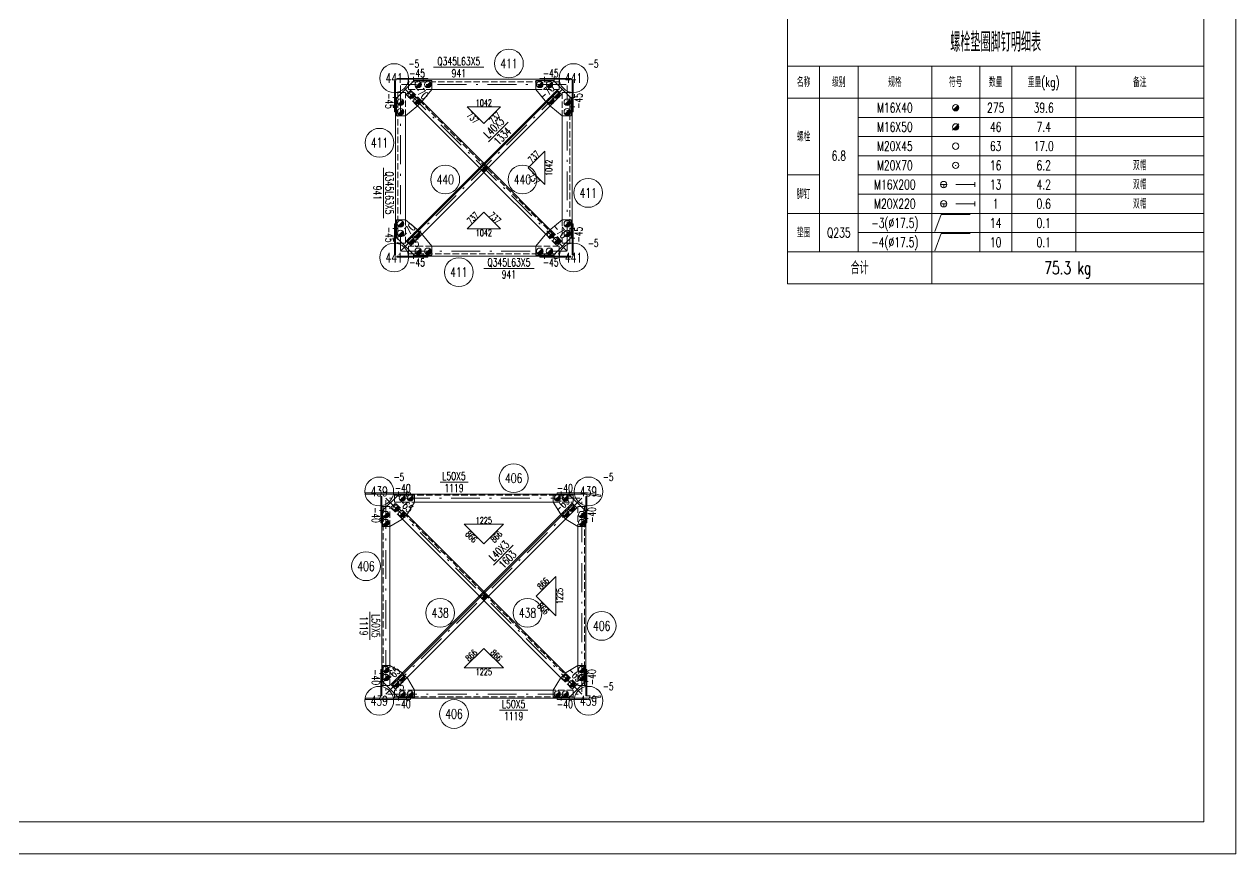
# Model space of a CAD drawing. Extents: x 0 to 841, y 0 to 5426.
# Drawn here: x 462.5 to 841, y 2416 to 2675.1 of the extents above; entities that cross this region are included whole.
import ezdxf
from ezdxf.enums import TextEntityAlignment as Align

# ---------------------------------------------------------------- set-up
doc = ezdxf.new("R2010")
doc.units = 0
doc.header["$MEASUREMENT"] = 0
doc.linetypes.add('Dash', pattern=[2.75, 2, -0.75])
doc.linetypes.add('DashDot', pattern=[15.6, 9, -3, 0.6, -3])
doc.layers.get('0').update_dxf_attribs({"linetype": 'CONTINUOUS', "lineweight": 25})
doc.styles.get("Standard").update_dxf_attribs({"font": 'simplex.shx', "width": 0.7, "height": 3, "bigfont": 'gbhzfs.shx'})

# ---------------------------------------------------------------- blocks, each defined once
blk = doc.blocks.new('M16X40S')
at = {"color": 3, "linetype": 'Continuous', "lineweight": 13}
blk.add_line((-0.707, -0.707), (0.707, 0.707), dxfattribs=at)
blk.add_circle((0, 0), 1, dxfattribs=at)
for radius in [0.9, 0.8, 0.7, 0.6, 0.5, 0.4, 0.3, 0.2, 0.1]:
    blk.add_arc((0, 0), radius, 225, 45, dxfattribs=at)
blk = doc.blocks.new('M16X50S')
at = {"color": 3, "linetype": 'Continuous', "lineweight": 13}
blk.add_line((-1, -1), (1, 1), dxfattribs=at)
blk.add_circle((0, 0), 1, dxfattribs=at)
for radius in [0.9, 0.8, 0.7, 0.6, 0.5, 0.4, 0.3, 0.2, 0.1]:
    blk.add_arc((0, 0), radius, 225, 45, dxfattribs=at)
blk = doc.blocks.new('M20X45S')
at = {"color": 3, "linetype": 'Continuous', "lineweight": 13}
blk.add_circle((0, 0), 1, dxfattribs=at)
blk = doc.blocks.new('DefaultBolt')
at = {"color": 3, "linetype": 'Continuous', "lineweight": 13}
for p, q in [((-0.1, -0.1), (0.1, 0.1)), ((0.1, -0.1), (-0.1, 0.1))]:
    blk.add_line(p, q, dxfattribs=at)
blk.add_circle((0, 0), 1, dxfattribs=at)
blk = doc.blocks.new('StepBoltML')
at = {"color": 3, "linetype": 'Continuous', "lineweight": 13}
for p, q in [((-4.75, 0), (-2.75, 0)), ((-3.75, 0), (-3.75, -1)), ((0, 0), (6, 0)), ((6, -0.75), (6, 0.75))]:
    blk.add_line(p, q, dxfattribs=at)
blk.add_circle((-3.75, 0), 1, dxfattribs=at)
blk = doc.blocks.new('WasherML')
at = {"color": 3, "linetype": 'Continuous', "lineweight": 13}
for p, q in [((-6.5, -2.7), (-4.5, 2.7)), ((-4.5, 2.7), (4.5, 2.7))]:
    blk.add_line(p, q, dxfattribs=at)

msp = doc.modelspace()

# ---------------------------------------------------------------- linework, layer by layer
at = {"color": 7, "linetype": 'Continuous', "lineweight": 18}
for p, q in [((841, 2416), (841, 3010)), ((831, 2426), (831, 3000)), ((25, 2426), (831, 2426)), ((0, 2416), (841, 2416))]:
    msp.add_line(p, q, dxfattribs=at)
at = {"color": 7, "linetype": 'Continuous', "lineweight": 13}
for p, q in [((606.14, 2661.62), (590.39, 2661.62)), ((607.51, 2638.35), (613.69, 2644.54)), ((574.71, 2630.27), (574.71, 2614.52)), ((606.06, 2598.84), (621.81, 2598.84)), ((601.16, 2532.1), (592.41, 2532.1)), ((609.09, 2506.18), (615.28, 2512.37)), ((570.48, 2491.54), (570.48, 2482.79)), ((611.04, 2460.86), (619.79, 2460.86))]:
    msp.add_line(p, q, dxfattribs=at)
at = {"color": 1, "linetype": 'Dash', "lineweight": 0}
for p, q in [((588.6, 2657.87), (582.6, 2657.87)), ((629.6, 2657.12), (582.6, 2657.12)), ((629.6, 2657.87), (623.6, 2657.87)), ((578.46, 2653.73), (578.46, 2647.73)), ((579.21, 2653.73), (579.21, 2606.73)), ((581.61, 2653.73), (580.56, 2653.73)), ((581.61, 2646.48), (581.61, 2653.73)), ((583.24, 2654.5), (581.83, 2653.09)), ((582.6, 2655.77), (582.6, 2654.72)), ((582.6, 2654.72), (589.85, 2654.72)), ((630.09, 2607.08), (582.96, 2654.22)), ((586.78, 2650.97), (583.24, 2654.5)), ((622.35, 2654.72), (629.6, 2654.72)), ((629.6, 2654.72), (629.6, 2655.77)), ((631.64, 2653.73), (630.59, 2653.73)), ((630.59, 2653.73), (630.59, 2646.48)), ((632.99, 2606.73), (632.99, 2653.73)), ((633.74, 2647.73), (633.74, 2653.73)), ((581.83, 2653.09), (585.36, 2649.56)), ((625.43, 2650.97), (626.84, 2649.56)), ((607.52, 2630.23), (606.1, 2631.64)), ((604.69, 2630.23), (606.1, 2628.82)), ((578.46, 2612.73), (578.46, 2606.73)), ((581.61, 2606.73), (581.61, 2613.98)), ((630.59, 2613.98), (630.59, 2606.73)), ((633.74, 2606.73), (633.74, 2612.73)), ((586.78, 2609.49), (585.36, 2610.9)), ((625.43, 2609.49), (628.96, 2605.95)), ((630.38, 2607.37), (626.84, 2610.9)), ((580.56, 2606.73), (581.61, 2606.73)), ((589.85, 2605.74), (582.6, 2605.74)), ((582.6, 2605.74), (582.6, 2604.69)), ((629.6, 2605.74), (622.35, 2605.74)), ((628.96, 2605.95), (630.38, 2607.37)), ((629.6, 2604.69), (629.6, 2605.74)), ((630.59, 2606.73), (631.64, 2606.73)), ((582.6, 2603.34), (629.6, 2603.34)), ((582.6, 2602.59), (588.6, 2602.59)), ((623.6, 2602.59), (629.6, 2602.59)), ((583.21, 2528.35), (578.15, 2528.35)), ((578.49, 2525.51), (577.07, 2524.09)), ((634.05, 2527.95), (578.15, 2527.95)), ((578.15, 2526.9), (578.15, 2525.85)), ((578.15, 2525.85), (584.4, 2525.85)), ((634.85, 2468.58), (578.21, 2525.22)), ((582.02, 2521.97), (578.49, 2525.51)), ((627.8, 2525.85), (634.05, 2525.85)), ((634.05, 2525.85), (634.05, 2526.9)), ((574.23, 2524.43), (574.23, 2519.37)), ((574.63, 2524.43), (574.63, 2468.53)), ((576.73, 2524.43), (575.68, 2524.43)), ((576.73, 2518.18), (576.73, 2524.43)), ((577.07, 2524.09), (580.61, 2520.56)), ((630.18, 2521.97), (631.59, 2520.56)), ((636.52, 2524.43), (635.47, 2524.43)), ((635.47, 2524.43), (635.47, 2518.18)), ((637.57, 2468.53), (637.57, 2524.43)), ((637.97, 2519.37), (637.97, 2524.43)), ((604.69, 2496.48), (606.1, 2495.06)), ((607.52, 2496.48), (606.1, 2497.89)), ((574.23, 2473.58), (574.23, 2468.53)), ((576.73, 2468.53), (576.73, 2474.78)), ((582.02, 2470.99), (580.61, 2472.4)), ((635.13, 2468.87), (631.59, 2472.4)), ((635.47, 2474.78), (635.47, 2468.53)), ((637.97, 2468.53), (637.97, 2473.58)), ((575.68, 2468.53), (576.73, 2468.53)), ((630.18, 2470.99), (633.71, 2467.45)), ((633.71, 2467.45), (635.13, 2468.87)), ((635.47, 2468.53), (636.52, 2468.53)), ((584.4, 2467.11), (578.15, 2467.11)), ((578.15, 2467.11), (578.15, 2466.06)), ((578.15, 2465.01), (634.05, 2465.01)), ((578.15, 2464.61), (583.21, 2464.61)), ((634.05, 2467.11), (627.8, 2467.11)), ((634.05, 2466.06), (634.05, 2467.11))]:
    msp.add_line(p, q, dxfattribs=at)
at = {"color": 2, "linetype": 'DashDot', "lineweight": 0}
for p, q in [((580.06, 2604.19), (632.14, 2656.27)), ((632.14, 2604.19), (580.06, 2656.27)), ((580.06, 2655.98), (580.06, 2604.48)), ((631.85, 2656.27), (580.35, 2656.27)), ((632.14, 2604.48), (632.14, 2655.98)), ((580.35, 2604.19), (631.85, 2604.19)), ((575.48, 2465.86), (636.72, 2527.1)), ((636.72, 2465.86), (575.48, 2527.1)), ((575.48, 2526.43), (575.48, 2466.53)), ((636.05, 2527.1), (576.15, 2527.1)), ((636.72, 2466.53), (636.72, 2526.43)), ((576.15, 2465.86), (636.05, 2465.86))]:
    msp.add_line(p, q, dxfattribs=at)
at = {"color": 7, "linetype": 'Continuous', "lineweight": 0}
for p, q in [((582.11, 2607.08), (629.25, 2654.22)), ((577.36, 2468.58), (634, 2525.22))]:
    msp.add_line(p, q, dxfattribs=at)
at = {"color": 1, "linetype": 'Continuous', "lineweight": 0}
for p, q in [((600.89, 2649.33), (606.1, 2644.12)), ((611.31, 2649.33), (600.89, 2649.33)), ((606.1, 2644.12), (611.31, 2649.33)), ((625.2, 2635.44), (619.99, 2630.23)), ((625.2, 2625.02), (625.2, 2635.44)), ((619.99, 2630.23), (625.2, 2625.02)), ((606.1, 2616.34), (600.89, 2611.13)), ((611.31, 2611.13), (606.1, 2616.34)), ((600.89, 2611.13), (611.31, 2611.13)), ((599.98, 2518.93), (606.1, 2512.81)), ((612.22, 2518.93), (599.98, 2518.93)), ((606.1, 2512.81), (612.22, 2518.93)), ((628.55, 2502.6), (622.43, 2496.48)), ((628.55, 2490.35), (628.55, 2502.6)), ((622.43, 2496.48), (628.55, 2490.35)), ((606.1, 2480.15), (599.98, 2474.03)), ((612.22, 2474.03), (606.1, 2480.15)), ((599.98, 2474.03), (612.22, 2474.03))]:
    msp.add_line(p, q, dxfattribs=at)
at = {"color": 3, "linetype": 'Continuous', "lineweight": 13}
for points in [[(701, 2677), (701, 2662), (831, 2662), (831, 2677)], [(701, 2662), (701, 2652), (711, 2652), (711, 2662)], [(711, 2662), (711, 2652), (723, 2652), (723, 2662)], [(723, 2662), (723, 2652), (746, 2652), (746, 2662)], [(746, 2662), (746, 2652), (761, 2652), (761, 2662)], [(761, 2662), (761, 2652), (771, 2652), (771, 2662)], [(771, 2662), (771, 2652), (791, 2652), (791, 2662)], [(791, 2662), (791, 2652), (831, 2652), (831, 2662)], [(701, 2652), (701, 2628), (711, 2628), (711, 2652)], [(711, 2652), (711, 2616), (723, 2616), (723, 2652)], [(723, 2652), (723, 2646), (746, 2646), (746, 2652)], [(746, 2652), (746, 2646), (761, 2646), (761, 2652)], [(761, 2652), (761, 2646), (771, 2646), (771, 2652)], [(771, 2652), (771, 2646), (791, 2646), (791, 2652)], [(791, 2652), (791, 2646), (831, 2646), (831, 2652)], [(723, 2646), (723, 2640), (746, 2640), (746, 2646)], [(746, 2646), (746, 2640), (761, 2640), (761, 2646)], [(761, 2646), (761, 2640), (771, 2640), (771, 2646)], [(771, 2646), (771, 2640), (791, 2640), (791, 2646)], [(791, 2646), (791, 2640), (831, 2640), (831, 2646)], [(723, 2640), (723, 2634), (746, 2634), (746, 2640)], [(746, 2640), (746, 2634), (761, 2634), (761, 2640)], [(761, 2640), (761, 2634), (771, 2634), (771, 2640)], [(771, 2640), (771, 2634), (791, 2634), (791, 2640)], [(791, 2640), (791, 2634), (831, 2634), (831, 2640)], [(723, 2634), (723, 2628), (746, 2628), (746, 2634)], [(746, 2634), (746, 2628), (761, 2628), (761, 2634)], [(761, 2634), (761, 2628), (771, 2628), (771, 2634)], [(771, 2634), (771, 2628), (791, 2628), (791, 2634)], [(791, 2634), (791, 2628), (831, 2628), (831, 2634)], [(701, 2628), (701, 2616), (711, 2616), (711, 2628)], [(723, 2628), (723, 2622), (746, 2622), (746, 2628)], [(746, 2628), (746, 2622), (761, 2622), (761, 2628)], [(761, 2628), (761, 2622), (771, 2622), (771, 2628)], [(771, 2628), (771, 2622), (791, 2622), (791, 2628)], [(791, 2628), (791, 2622), (831, 2622), (831, 2628)], [(723, 2622), (723, 2616), (746, 2616), (746, 2622)], [(746, 2622), (746, 2616), (761, 2616), (761, 2622)], [(761, 2622), (761, 2616), (771, 2616), (771, 2622)], [(771, 2622), (771, 2616), (791, 2616), (791, 2622)], [(791, 2622), (791, 2616), (831, 2616), (831, 2622)], [(701, 2616), (701, 2604), (711, 2604), (711, 2616)], [(711, 2616), (711, 2604), (723, 2604), (723, 2616)], [(723, 2616), (723, 2610), (746, 2610), (746, 2616)], [(746, 2616), (746, 2610), (761, 2610), (761, 2616)], [(761, 2616), (761, 2610), (771, 2610), (771, 2616)], [(771, 2616), (771, 2610), (791, 2610), (791, 2616)], [(791, 2616), (791, 2610), (831, 2610), (831, 2616)], [(723, 2610), (723, 2604), (746, 2604), (746, 2610)], [(746, 2610), (746, 2604), (761, 2604), (761, 2610)], [(761, 2610), (761, 2604), (771, 2604), (771, 2610)], [(771, 2610), (771, 2604), (791, 2604), (791, 2610)], [(791, 2610), (791, 2604), (831, 2604), (831, 2610)], [(701, 2604), (701, 2594), (746, 2594), (746, 2604)], [(746, 2604), (746, 2594), (831, 2594), (831, 2604)]]:
    msp.add_lwpolyline(points, close=True, dxfattribs=at)
at = {"color": 7, "linetype": 'Continuous', "lineweight": 0}
for points in [[(578.16, 2647.73), (578.16, 2657.37)], [(578.16, 2657.37), (578.46, 2657.37)], [(578.46, 2657.37), (578.46, 2647.73)], [(584.35, 2657.52), (578.81, 2651.98)], [(588.6, 2658.17), (578.96, 2658.17)], [(578.96, 2658.17), (578.96, 2657.87)], [(578.96, 2657.87), (588.6, 2657.87)], [(582.6, 2657.87), (582.6, 2655.77)], [(589.85, 2657.52), (584.35, 2657.52)], [(588.6, 2657.87), (588.6, 2658.17)], [(623.6, 2657.87), (588.6, 2657.87)], [(589.85, 2654.72), (589.85, 2657.52)], [(627.85, 2657.52), (622.35, 2657.52)], [(622.35, 2657.52), (622.35, 2654.72)], [(623.6, 2657.87), (623.6, 2658.17)], [(623.6, 2658.17), (633.24, 2658.17)], [(633.24, 2657.87), (623.6, 2657.87)], [(633.39, 2651.98), (627.85, 2657.52)], [(629.6, 2655.77), (629.6, 2657.87)], [(633.24, 2658.17), (633.24, 2657.87)], [(633.74, 2657.37), (633.74, 2647.73)], [(634.04, 2657.37), (633.74, 2657.37)], [(634.04, 2647.73), (634.04, 2657.37)], [(580.56, 2653.73), (578.46, 2653.73)], [(581.83, 2607.37), (628.96, 2654.5)], [(586.95, 2651.15), (589.85, 2654.72)], [(589.85, 2654.72), (622.35, 2654.72)], [(622.35, 2654.72), (625.25, 2651.15)], [(628.96, 2654.5), (630.38, 2653.09)], [(633.74, 2653.73), (631.64, 2653.73)], [(578.81, 2651.98), (578.81, 2646.48)], [(630.38, 2653.09), (583.24, 2605.95)], [(585.18, 2649.38), (586.95, 2651.15)], [(585.36, 2649.56), (604.69, 2630.23)], [(606.1, 2631.64), (586.78, 2650.97)], [(625.25, 2651.15), (625.43, 2650.97)], [(626.84, 2649.56), (627.02, 2649.38)], [(633.39, 2646.48), (633.39, 2651.98)], [(578.46, 2647.73), (578.16, 2647.73)], [(578.46, 2647.73), (578.46, 2612.73)], [(578.81, 2646.48), (581.61, 2646.48)], [(581.61, 2646.48), (585.18, 2649.38)], [(581.61, 2613.98), (581.61, 2646.48)], [(627.02, 2649.38), (630.59, 2646.48)], [(630.59, 2646.48), (630.59, 2613.98)], [(630.59, 2646.48), (633.39, 2646.48)], [(633.74, 2612.73), (633.74, 2647.73)], [(633.74, 2647.73), (634.04, 2647.73)], [(606.1, 2628.82), (625.43, 2609.49)], [(626.84, 2610.9), (607.52, 2630.23)], [(578.46, 2612.73), (578.16, 2612.73)], [(578.16, 2612.73), (578.16, 2603.09)], [(578.46, 2603.09), (578.46, 2612.73)], [(581.61, 2613.98), (578.81, 2613.98)], [(578.81, 2613.98), (578.81, 2608.48)], [(585.18, 2611.08), (581.61, 2613.98)], [(630.59, 2613.98), (627.02, 2611.08)], [(633.39, 2613.98), (630.59, 2613.98)], [(633.39, 2608.48), (633.39, 2613.98)], [(633.74, 2603.09), (633.74, 2612.73)], [(633.74, 2612.73), (634.04, 2612.73)], [(634.04, 2612.73), (634.04, 2603.09)], [(578.81, 2608.48), (584.35, 2602.94)], [(585.36, 2610.9), (585.18, 2611.08)], [(586.95, 2609.31), (586.78, 2609.49)], [(589.85, 2605.74), (586.95, 2609.31)], [(625.25, 2609.31), (622.35, 2605.74)], [(627.02, 2611.08), (625.25, 2609.31)], [(627.85, 2602.94), (633.39, 2608.48)], [(578.46, 2606.73), (580.56, 2606.73)], [(583.24, 2605.95), (581.83, 2607.37)], [(582.6, 2604.69), (582.6, 2602.59)], [(622.35, 2605.74), (589.85, 2605.74)], [(589.85, 2602.94), (589.85, 2605.74)], [(622.35, 2605.74), (622.35, 2602.94)], [(629.6, 2602.59), (629.6, 2604.69)], [(631.64, 2606.73), (633.74, 2606.73)], [(578.16, 2603.09), (578.46, 2603.09)], [(578.96, 2602.59), (588.6, 2602.59)], [(578.96, 2602.29), (578.96, 2602.59)], [(588.6, 2602.29), (578.96, 2602.29)], [(584.35, 2602.94), (589.85, 2602.94)], [(588.6, 2602.59), (623.6, 2602.59)], [(588.6, 2602.59), (588.6, 2602.29)], [(622.35, 2602.94), (627.85, 2602.94)], [(633.24, 2602.59), (623.6, 2602.59)], [(623.6, 2602.59), (623.6, 2602.29)], [(623.6, 2602.29), (633.24, 2602.29)], [(633.24, 2602.29), (633.24, 2602.59)], [(634.04, 2603.09), (633.74, 2603.09)], [(583.21, 2528.75), (569.1, 2528.75)], [(569.1, 2528.75), (569.1, 2528.35)], [(569.1, 2528.35), (583.21, 2528.35)], [(578.15, 2528.35), (578.15, 2526.9)], [(583.21, 2528.35), (583.21, 2528.75)], [(634.05, 2528.35), (583.21, 2528.35)], [(638.5, 2528.75), (629, 2528.75)], [(629, 2528.75), (629, 2528.35)], [(629, 2528.35), (638.47, 2528.35)], [(634.05, 2526.9), (634.05, 2528.35)], [(638.47, 2528.35), (642.56, 2527.63)], [(642.63, 2528.02), (638.5, 2528.75)], [(573.93, 2519.37), (573.93, 2527.59)], [(573.93, 2527.59), (574.23, 2527.59)], [(574.23, 2527.59), (574.23, 2519.37)], [(579.4, 2528.15), (574.43, 2523.18)], [(577.07, 2468.87), (633.71, 2525.51)], [(584.4, 2528.15), (579.4, 2528.15)], [(582.2, 2522.15), (584.4, 2525.85)], [(584.4, 2525.85), (584.4, 2528.15)], [(584.4, 2525.85), (627.8, 2525.85)], [(632.8, 2528.15), (627.8, 2528.15)], [(627.8, 2528.15), (627.8, 2525.85)], [(627.8, 2525.85), (630, 2522.15)], [(637.77, 2523.18), (632.8, 2528.15)], [(633.71, 2525.51), (635.13, 2524.09)], [(637.97, 2527.59), (637.97, 2519.37)], [(638.27, 2527.59), (637.97, 2527.59)], [(638.27, 2519.37), (638.27, 2527.59)], [(642.56, 2527.63), (642.63, 2528.02)], [(575.68, 2524.43), (574.23, 2524.43)], [(574.43, 2523.18), (574.43, 2518.18)], [(635.13, 2524.09), (578.49, 2467.45)], [(580.43, 2520.38), (582.2, 2522.15)], [(606.1, 2497.89), (582.02, 2521.97)], [(630, 2522.15), (630.18, 2521.97)], [(637.97, 2524.43), (636.52, 2524.43)], [(637.77, 2518.18), (637.77, 2523.18)], [(574.23, 2519.37), (573.93, 2519.37)], [(574.23, 2519.37), (574.23, 2473.58)], [(574.43, 2518.18), (576.73, 2518.18)], [(576.73, 2518.18), (580.43, 2520.38)], [(576.73, 2474.78), (576.73, 2518.18)], [(580.61, 2520.56), (604.69, 2496.48)], [(631.59, 2520.56), (631.77, 2520.38)], [(631.77, 2520.38), (635.47, 2518.18)], [(635.47, 2518.18), (635.47, 2474.78)], [(635.47, 2518.18), (637.77, 2518.18)], [(637.97, 2473.58), (637.97, 2519.37)], [(637.97, 2519.37), (638.27, 2519.37)], [(606.1, 2495.06), (630.18, 2470.99)], [(631.59, 2472.4), (607.52, 2496.48)], [(574.23, 2473.58), (573.93, 2473.58)], [(573.93, 2473.58), (573.93, 2465.36)], [(574.23, 2465.36), (574.23, 2473.58)], [(576.73, 2474.78), (574.43, 2474.78)], [(574.43, 2474.78), (574.43, 2469.78)], [(580.43, 2472.58), (576.73, 2474.78)], [(580.61, 2472.4), (580.43, 2472.58)], [(631.77, 2472.58), (630, 2470.81)], [(635.47, 2474.78), (631.77, 2472.58)], [(637.77, 2474.78), (635.47, 2474.78)], [(637.77, 2469.78), (637.77, 2474.78)], [(637.97, 2465.36), (637.97, 2473.58)], [(637.97, 2473.58), (638.27, 2473.58)], [(638.27, 2473.58), (638.27, 2465.36)], [(574.23, 2468.53), (575.68, 2468.53)], [(574.43, 2469.78), (579.4, 2464.81)], [(578.49, 2467.45), (577.07, 2468.87)], [(582.2, 2470.81), (582.02, 2470.99)], [(584.4, 2467.11), (582.2, 2470.81)], [(630, 2470.81), (627.8, 2467.11)], [(632.8, 2464.81), (637.77, 2469.78)], [(636.52, 2468.53), (637.97, 2468.53)], [(583.21, 2464.61), (569.1, 2464.61)], [(569.1, 2464.61), (569.1, 2464.21)], [(569.1, 2464.21), (583.21, 2464.21)], [(573.93, 2465.36), (574.23, 2465.36)], [(578.15, 2466.06), (578.15, 2464.61)], [(579.4, 2464.81), (584.4, 2464.81)], [(583.21, 2464.61), (634.05, 2464.61)], [(583.21, 2464.21), (583.21, 2464.61)], [(627.8, 2467.11), (584.4, 2467.11)], [(584.4, 2464.81), (584.4, 2467.11)], [(627.8, 2467.11), (627.8, 2464.81)], [(627.8, 2464.81), (632.8, 2464.81)], [(629, 2464.61), (638.47, 2464.61)], [(629, 2464.21), (629, 2464.61)], [(638.5, 2464.21), (629, 2464.21)], [(634.05, 2464.61), (634.05, 2466.06)], [(638.27, 2465.36), (637.97, 2465.36)], [(638.47, 2464.61), (642.56, 2465.33)], [(642.63, 2464.94), (638.5, 2464.21)], [(642.56, 2465.33), (642.63, 2464.94)]]:
    msp.add_lwpolyline(points, dxfattribs=at)
at = {"color": 3, "linetype": 'Continuous', "lineweight": 20}
for points in [[(584.1, 2658.62), (584.1, 2657.12)], [(587.1, 2658.62), (587.1, 2657.12)], [(625.1, 2658.62), (625.1, 2657.12)], [(628.1, 2658.62), (628.1, 2657.12)], [(577.71, 2652.23), (579.21, 2652.23)], [(634.49, 2652.23), (632.99, 2652.23)], [(577.71, 2649.23), (579.21, 2649.23)], [(634.49, 2649.23), (632.99, 2649.23)], [(577.71, 2611.23), (579.21, 2611.23)], [(577.71, 2608.23), (579.21, 2608.23)], [(634.49, 2611.23), (632.99, 2611.23)], [(634.49, 2608.23), (632.99, 2608.23)], [(584.1, 2601.84), (584.1, 2603.34)], [(587.1, 2601.84), (587.1, 2603.34)], [(625.1, 2601.84), (625.1, 2603.34)], [(628.1, 2601.84), (628.1, 2603.34)], [(579.4, 2529.1), (579.4, 2527.6)], [(581.9, 2529.1), (581.9, 2527.6)], [(630.3, 2529.1), (630.3, 2527.6)], [(632.8, 2529.1), (632.8, 2527.6)], [(573.48, 2523.18), (574.98, 2523.18)], [(638.72, 2523.18), (637.22, 2523.18)], [(573.48, 2520.68), (574.98, 2520.68)], [(638.72, 2520.68), (637.22, 2520.68)], [(573.48, 2472.28), (574.98, 2472.28)], [(638.72, 2472.28), (637.22, 2472.28)], [(573.48, 2469.78), (574.98, 2469.78)], [(638.72, 2469.78), (637.22, 2469.78)], [(579.4, 2463.86), (579.4, 2465.36)], [(581.9, 2463.86), (581.9, 2465.36)], [(630.3, 2463.86), (630.3, 2465.36)], [(632.8, 2463.86), (632.8, 2465.36)]]:
    msp.add_lwpolyline(points, dxfattribs=at)
at = {"color": 7, "linetype": 'Continuous', "lineweight": 13}
for centre in [(613.93, 2662.82), (578.08, 2658.25), (634.12, 2658.25), (573.51, 2638.06), (594.04, 2626.58), (618.16, 2626.58), (638.69, 2622.4), (578.08, 2602.21), (634.12, 2602.21), (598.27, 2597.64), (615.42, 2533.3), (573.42, 2529.16), (638.79, 2529.16), (569.28, 2505.8), (592.45, 2491.25), (619.75, 2491.25), (642.92, 2487.16), (573.42, 2463.79), (638.79, 2463.79), (596.78, 2459.66)]:
    msp.add_circle(centre, 4.5, dxfattribs=at)

# ---------------------------------------------------------------- block references
at = {"color": 3, "linetype": 'Continuous', "lineweight": 13}
for name, p in [('M16X40S', (585.6, 2656.27)), ('M16X40S', (588.6, 2656.27)), ('M16X40S', (623.6, 2656.27)), ('M16X40S', (626.6, 2656.27)), ('M16X40S', (583.42, 2652.91)), ('M16X40S', (628.79, 2652.91)), ('M16X40S', (580.06, 2650.73)), ('M16X40S', (585.18, 2651.15)), ('M16X40S', (627.02, 2651.15)), ('M16X40S', (632.14, 2650.73)), ('M16X40S', (753.5, 2649)), ('M16X40S', (580.06, 2647.73)), ('M16X40S', (632.14, 2647.73)), ('M16X50S', (753.5, 2643)), ('M20X45S', (753.5, 2637)), ('M16X40S', (606.1, 2630.23)), ('DefaultBolt', (753.5, 2631)), ('StepBoltML', (753.5, 2625)), ('StepBoltML', (753.5, 2619)), ('WasherML', (753.5, 2613)), ('M16X40S', (580.06, 2612.73)), ('M16X40S', (632.14, 2612.73)), ('M16X40S', (580.06, 2609.73)), ('M16X40S', (583.42, 2607.54)), ('M16X40S', (585.18, 2609.31)), ('M16X40S', (627.02, 2609.31)), ('M16X40S', (628.79, 2607.54)), ('M16X40S', (632.14, 2609.73)), ('WasherML', (753.5, 2607)), ('M16X40S', (585.6, 2604.19)), ('M16X40S', (588.6, 2604.19)), ('M16X40S', (623.6, 2604.19)), ('M16X40S', (626.6, 2604.19)), ('M16X40S', (578.67, 2523.91)), ('M16X40S', (580.65, 2527.1)), ('M16X40S', (583.15, 2527.1)), ('M16X40S', (629.05, 2527.1)), ('M16X40S', (631.55, 2527.1)), ('M16X40S', (633.54, 2523.91)), ('M16X40S', (575.48, 2521.93)), ('M16X40S', (580.43, 2522.15)), ('M16X40S', (631.77, 2522.15)), ('M16X40S', (636.72, 2521.93)), ('M16X40S', (575.48, 2519.43)), ('M16X40S', (636.72, 2519.43)), ('M16X40S', (606.1, 2496.48)), ('M16X40S', (575.48, 2473.53)), ('M16X40S', (575.48, 2471.03)), ('M16X40S', (580.43, 2470.81)), ('M16X40S', (631.77, 2470.81)), ('M16X40S', (636.72, 2473.53)), ('M16X40S', (636.72, 2471.03)), ('M16X40S', (578.67, 2469.04)), ('M16X40S', (633.54, 2469.04)), ('M16X40S', (580.65, 2465.86)), ('M16X40S', (583.15, 2465.86)), ('M16X40S', (629.05, 2465.86)), ('M16X40S', (631.55, 2465.86))]:
    msp.add_blockref(name, p, dxfattribs=at)

# ---------------------------------------------------------------- texts
at = {"color": 3, "linetype": 'Continuous', "lineweight": 13, "width": 0.7}
for s, height, p in [('螺栓垫圈脚钉明细表', 6, (766, 2669.5)), ('名称', 3, (706, 2657)), ('级别', 3, (717, 2657)), ('规格', 3, (734.5, 2657)), ('符号', 3, (753.5, 2657)), ('数量', 3, (766, 2657)), ('重量(kg)', 3, (781, 2657)), ('备注', 3, (811, 2657)), ('M16X40', 3, (734.5, 2649)), ('275', 3, (766, 2649)), ('39.6', 3, (781, 2649)), ('M16X50', 3, (734.5, 2643)), ('46', 3, (766, 2643)), ('7.4', 3, (781, 2643)), ('螺栓', 3, (706, 2640)), ('M20X45', 3, (734.5, 2637)), ('63', 3, (766, 2637)), ('17.0', 3, (781, 2637)), ('6.8', 3, (717, 2634)), ('M20X70', 3, (734.5, 2631)), ('16', 3, (766, 2631)), ('6.2', 3, (781, 2631)), ('双帽', 3, (811, 2631)), ('双帽', 3, (811, 2625)), ('脚钉', 3, (706, 2622)), ('M16X200', 3, (734.5, 2625)), ('13', 3, (766, 2625)), ('4.2', 3, (781, 2625)), ('M20X220', 3, (734.5, 2619)), ('1', 3, (766, 2619)), ('0.6', 3, (781, 2619)), ('双帽', 3, (811, 2619)), ('垫圈', 3, (706, 2610)), ('-3(%%c17.5)', 3, (734.5, 2613)), ('14', 3, (766, 2613)), ('0.1', 3, (781, 2613)), ('Q235', 3, (717, 2610)), ('-4(%%c17.5)', 3, (734.5, 2607)), ('10', 3, (766, 2607)), ('0.1', 3, (781, 2607)), ('合计', 4, (723.5, 2599)), ('75.3 kg', 4, (788.5, 2599))]:
    msp.add_text(s, height=height, dxfattribs=at).set_placement(p, align=Align.MIDDLE_CENTER)
at = {"color": 7, "linetype": 'Continuous', "lineweight": 13, "width": 0.7}
for s, height, p in [('Q345L63X5', 2.5, (598.27, 2663.5)), ('-45', 2.5, (585.23, 2659.75)), ('941', 2.5, (598.27, 2659.75)), ('411', 3, (613.93, 2662.82)), ('-45', 2.5, (626.98, 2659.75)), ('441', 3, (578.08, 2658.25)), ('441', 3, (634.12, 2658.25)), ('411', 3, (573.51, 2638.06)), ('440', 3, (594.04, 2626.58)), ('440', 3, (618.16, 2626.58)), ('411', 3, (638.69, 2622.4)), ('441', 3, (578.08, 2602.21)), ('-45', 2.5, (585.23, 2600.71)), ('Q345L63X5', 2.5, (613.93, 2600.71)), ('-45', 2.5, (626.98, 2600.71)), ('441', 3, (634.12, 2602.21)), ('411', 3, (598.27, 2597.64)), ('941', 2.5, (613.93, 2596.96)), ('L50X5', 2.5, (596.78, 2533.97)), ('406', 3, (615.42, 2533.3)), ('439', 3, (573.42, 2529.16)), ('-40', 2.5, (580.78, 2530.22)), ('1119', 2.5, (596.78, 2530.22)), ('-40', 2.5, (631.43, 2530.22)), ('439', 3, (638.79, 2529.16)), ('406', 3, (569.28, 2505.8)), ('438', 3, (592.45, 2491.25)), ('438', 3, (619.75, 2491.25)), ('406', 3, (642.92, 2487.16)), ('439', 3, (573.42, 2463.79)), ('-40', 2.5, (580.78, 2462.74)), ('L50X5', 2.5, (615.42, 2462.74)), ('-40', 2.5, (631.43, 2462.74)), ('439', 3, (638.79, 2463.79)), ('406', 3, (596.78, 2459.66)), ('1119', 2.5, (615.42, 2458.99))]:
    msp.add_text(s, height=height, dxfattribs=at).set_placement(p, align=Align.MIDDLE_CENTER)
for p in [(582.58, 2662.75), (638.62, 2662.75), (582.58, 2606.71), (638.62, 2606.71), (577.92, 2533.66), (643.29, 2533.66), (577.92, 2468.29), (643.29, 2468.29)]:
    msp.add_text('-5', height=2.4, dxfattribs=at).set_placement(p, align=Align.MIDDLE_LEFT)
for s, rotation, p in [('-45', 270, (576.58, 2651.1)), ('-70', 315, (586.42, 2653.97)), ('-70', 45, (625.78, 2653.97)), ('-45', 90, (635.62, 2651.1)), ('L40X3', 45, (609.27, 2642.77)), ('1334', 45, (611.92, 2640.12)), ('Q345L63X5', 270, (576.58, 2622.4)), ('941', 270, (572.83, 2622.4)), ('-70', 45, (582.36, 2610.55)), ('-70', 315, (629.85, 2610.55)), ('-45', 90, (635.62, 2609.35)), ('-45', 270, (576.58, 2609.35)), ('-65', 315, (581.67, 2524.98)), ('-65', 45, (630.53, 2524.98)), ('-40', 270, (572.36, 2521.8)), ('-40', 90, (639.84, 2521.8)), ('L40X3', 45, (610.86, 2510.6)), ('1603', 45, (613.51, 2507.95)), ('L50X5', 270, (572.36, 2487.16)), ('1119', 270, (568.61, 2487.16)), ('-40', 270, (572.36, 2471.15)), ('-65', 45, (577.6, 2472.05)), ('-65', 315, (634.6, 2472.05)), ('-40', 90, (639.84, 2471.15))]:
    msp.add_text(s, height=2.5, rotation=rotation, dxfattribs=at).set_placement(p, align=Align.MIDDLE_CENTER)
at = {"color": 7, "linetype": 'Continuous', "lineweight": 20, "width": 0.7}
for s, p in [('1042', (606.1, 2650.53)), ('1042', (606.1, 2609.93)), ('1225', (606.1, 2520.13)), ('1225', (606.1, 2472.83))]:
    msp.add_text(s, height=2, dxfattribs=at).set_placement(p, align=Align.MIDDLE_CENTER)
for s, rotation, p in [('737', 315, (602.65, 2645.87)), ('737', 45, (609.55, 2645.87)), ('737', 45, (621.75, 2633.68)), ('1042', 90, (626.4, 2630.23)), ('737', 315, (621.75, 2626.78)), ('737', 45, (602.65, 2614.58)), ('737', 315, (609.55, 2614.58)), ('866', 315, (602.19, 2515.02)), ('866', 45, (610.01, 2515.02)), ('866', 45, (624.64, 2500.39)), ('1225', 90, (629.75, 2496.48)), ('866', 315, (624.64, 2492.57)), ('866', 45, (602.19, 2477.94)), ('866', 315, (610.01, 2477.94))]:
    msp.add_text(s, height=2, rotation=rotation, dxfattribs=at).set_placement(p, align=Align.MIDDLE_CENTER)

doc.saveas('drawing.dxf')
